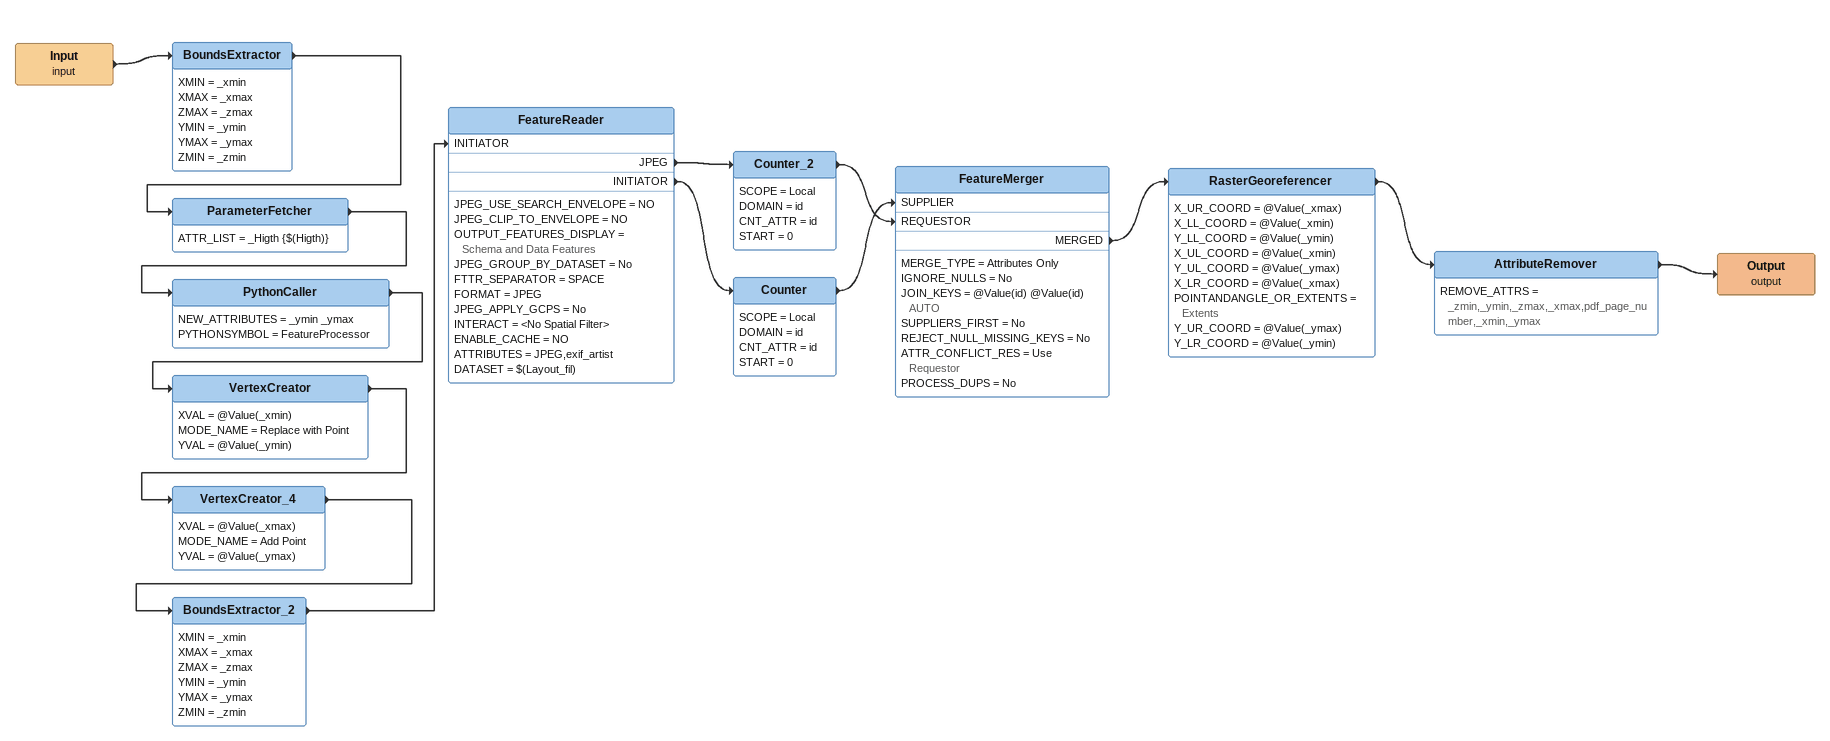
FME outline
Input (input)
    -> BoundsExtractor
BoundsExtractor
    XMIN = _xmin
    XMAX = _xmax
    ZMAX = _zmax
    YMIN = _ymin
    YMAX = _ymax
    ZMIN = _zmin
    -> ParameterFetcher
ParameterFetcher
    ATTR_LIST = _Higth {$(Higth)}
    -> PythonCaller
PythonCaller
    NEW_ATTRIBUTES = _ymin _ymax
    PYTHONSYMBOL = FeatureProcessor
    -> VertexCreator
VertexCreator
    XVAL = @Value(_xmin)
    MODE_NAME = Replace with Point
    YVAL = @Value(_ymin)
    -> VertexCreator_4
VertexCreator_4
    XVAL = @Value(_xmax)
    MODE_NAME = Add Point
    YVAL = @Value(_ymax)
    -> BoundsExtractor_2
BoundsExtractor_2
    XMIN = _xmin
    XMAX = _xmax
    ZMAX = _zmax
    YMIN = _ymin
    YMAX = _ymax
    ZMIN = _zmin
    -> FeatureReader [INITIATOR]
FeatureReader
    JPEG_USE_SEARCH_ENVELOPE = NO
    JPEG_CLIP_TO_ENVELOPE = NO
    OUTPUT_FEATURES_DISPLAY = Schema and Data Features
    JPEG_GROUP_BY_DATASET = No
    FTTR_SEPARATOR = SPACE
    FORMAT = JPEG
    JPEG_APPLY_GCPS = No
    INTERACT = <No Spatial Filter>
    ENABLE_CACHE = NO
    ATTRIBUTES = JPEG,exif_artist
    DATASET = $(Layout_fil)
    JPEG -> Counter_2
    INITIATOR -> Counter
Counter_2
    SCOPE = Local
    DOMAIN = id
    CNT_ATTR = id
    START = 0
    -> FeatureMerger [REQUESTOR]
Counter
    SCOPE = Local
    DOMAIN = id
    CNT_ATTR = id
    START = 0
    -> FeatureMerger [SUPPLIER]
FeatureMerger
    MERGE_TYPE = Attributes Only
    IGNORE_NULLS = No
    JOIN_KEYS = @Value(id) @Value(id) AUTO
    SUPPLIERS_FIRST = No
    REJECT_NULL_MISSING_KEYS = No
    ATTR_CONFLICT_RES = Use Requestor
    PROCESS_DUPS = No
    MERGED -> RasterGeoreferencer
RasterGeoreferencer
    X_UR_COORD = @Value(_xmax)
    X_LL_COORD = @Value(_xmin)
    Y_LL_COORD = @Value(_ymin)
    X_UL_COORD = @Value(_xmin)
    Y_UL_COORD = @Value(_ymax)
    X_LR_COORD = @Value(_xmax)
    POINTANDANGLE_OR_EXTENTS = Extents
    Y_UR_COORD = @Value(_ymax)
    Y_LR_COORD = @Value(_ymin)
    -> AttributeRemover
AttributeRemover
    REMOVE_ATTRS = _zmin,_ymin,_zmax,_xmax,pdf_page_number,_xmin,_ymax
    -> Output (output)
Output (output)
